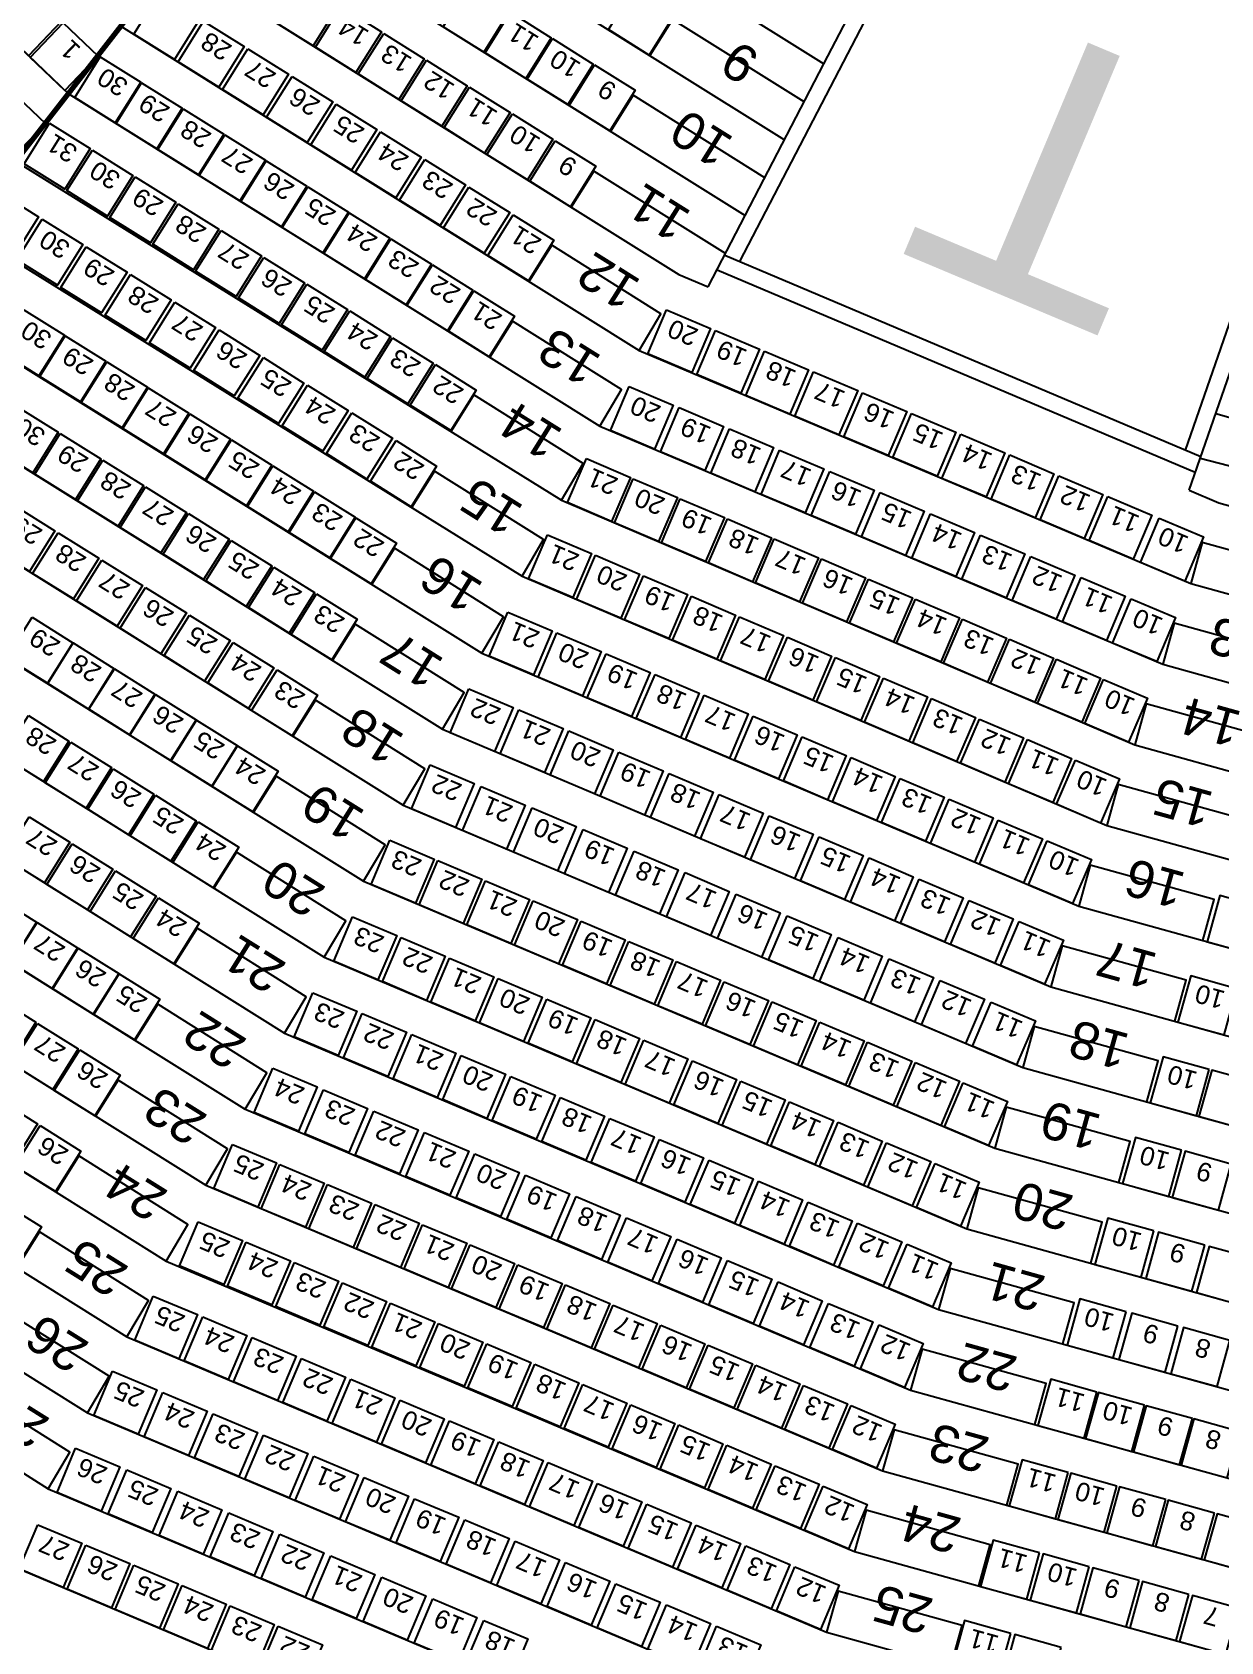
# Model space of a CAD drawing. Header units: millimetres. Extents: x 42980 to 202332, y 27411 to 140378.
# Drawn here: x 81078 to 92238, y 45975 to 61088 of the extents above; entities that cross this region are included whole.
import ezdxf
from ezdxf.enums import TextEntityAlignment as Align

# ---------------------------------------------------------------- set-up
doc = ezdxf.new("R2010")
doc.units = ezdxf.units.MM
doc.header["$LTSCALE"] = 100
doc.layers.add('SEKTIONER', color=4, linetype='CONTINUOUS', lineweight=70)
for name, color, linetype in [('SEKTIONS_NR', 4, 'CONTINUOUS'), ('T-RADER', 252, 'CONTINUOUS'), ('T-RADNUMMER', 4, 'CONTINUOUS'), ('T-STOLAR', 1, 'CONTINUOUS'), ('T-STOLNUMMER', 7, 'CONTINUOUS'), ('T-TRAPPA', 254, 'CONTINUOUS'), ('U-RADER', 252, 'CONTINUOUS'), ('U-STOLAR', 1, 'CONTINUOUS'), ('U-STOLNUMMER', 7, 'CONTINUOUS')]:
    doc.layers.add(name, color=color, linetype=linetype)
doc.styles.add('ARIAL', font='arial.ttf')

msp = doc.modelspace()

# ---------------------------------------------------------------- linework, layer by layer
at = {"layer": 'SEKTIONER'}
msp.add_line((88898, 70128), (78453, 56703), dxfattribs=at)
at = {"layer": 'T-RADER'}
for p, q in [((83885, 63684), (88512, 60790)), ((83391, 63049), (88142, 60078)), ((82897, 62415), (87773, 59366)), ((82404, 61780), (87148, 58813)), ((81910, 61145), (86778, 58101)), ((81416, 60511), (86408, 57389)), ((80922, 59876), (86048, 56695)), ((80428, 59241), (85677, 55982)), ((87148, 58813), (87425, 58696)), ((79935, 58607), (85301, 55257)), ((86778, 58101), (91956, 55911)), ((79441, 57972), (84931, 54544)), ((92190, 57507), (97540, 56022)), ((78947, 57337), (84560, 53830)), ((86408, 57389), (91693, 55154)), ((78453, 56703), (84189, 53116)), ((86048, 56695), (91430, 54397)), ((91940, 56787), (92219, 56668)), ((92219, 56668), (97367, 55240)), ((77959, 56068), (83819, 52403)), ((85677, 55982), (91167, 53639)), ((91956, 55911), (97193, 54458)), ((77466, 55433), (83448, 51689)), ((85301, 55257), (90904, 52882)), ((91693, 55154), (97020, 53676)), ((76972, 54798), (83071, 50978)), ((84931, 54544), (90641, 52125)), ((91430, 54397), (96847, 52894)), ((76478, 54164), (82707, 50262)), ((84560, 53830), (90378, 51368)), ((91167, 53639), (96674, 52112)), ((84189, 53116), (90115, 50610)), ((77034, 52872), (82337, 49550)), ((90904, 52882), (96500, 51330)), ((83819, 52403), (89852, 49853)), ((90641, 52125), (96327, 50547)), ((83448, 51689), (89589, 49096)), ((77510, 51630), (81967, 48838)), ((90378, 51368), (96154, 49765)), ((83071, 50978), (89326, 48339)), ((77434, 50733), (81597, 48126)), ((90115, 50610), (95981, 48983)), ((76779, 50199), (81228, 47413)), ((82707, 50262), (89063, 47582)), ((89852, 49853), (95807, 48201)), ((82337, 49550), (88800, 46824)), ((89589, 49096), (95634, 47419)), ((81967, 48838), (88537, 46067)), ((89326, 48339), (95461, 46637)), ((81597, 48126), (88274, 45310)), ((89063, 47582), (95288, 45854)), ((81228, 47413), (88011, 44553)), ((80858, 46701), (87747, 43795)), ((88800, 46824), (95115, 45072)), ((88537, 46067), (94941, 44290))]:
    msp.add_line(p, q, dxfattribs=at)
at = {"layer": 'T-STOLAR'}
for points in [[(83573, 61581), (83954, 61342), (83715, 60961), (83334, 61199)], [(85176, 61521), (85557, 61283), (85319, 60901), (84937, 61140)], [(82271, 61452), (82653, 61213), (82414, 60832), (82033, 61071)], [(86728, 61493), (87110, 61255), (86871, 60873), (86490, 61112)], [(83975, 61329), (84357, 61090), (84118, 60709), (83737, 60947)], [(85570, 61275), (85952, 61036), (85713, 60654), (85331, 60893)], [(82687, 61192), (83068, 60954), (82830, 60572), (82448, 60811)], [(84378, 61077), (84759, 60838), (84521, 60457), (84139, 60696)], [(83102, 60932), (83484, 60694), (83245, 60312), (82864, 60551)], [(85964, 61028), (86346, 60789), (86107, 60408), (85726, 60647)], [(81715, 60857), (82097, 60618), (81858, 60237), (81477, 60475)], [(84781, 60825), (85162, 60586), (84923, 60205), (84542, 60444)], [(86358, 60781), (86740, 60543), (86501, 60161), (86120, 60400)], [(82105, 60613), (82487, 60374), (82248, 59993), (81867, 60231)], [(83518, 60672), (83899, 60434), (83661, 60052), (83279, 60291)], [(85183, 60573), (85565, 60334), (85326, 59953), (84945, 60192)], [(82495, 60369), (82877, 60130), (82638, 59749), (82256, 59987)], [(83933, 60413), (84315, 60174), (84076, 59792), (83694, 60031)], [(85586, 60321), (85967, 60083), (85729, 59701), (85347, 59940)], [(81240, 60234), (81622, 59995), (81383, 59614), (81002, 59853)], [(84349, 60153), (84730, 59914), (84491, 59533), (84110, 59771)], [(82885, 60125), (83267, 59886), (83028, 59505), (82646, 59743)], [(85989, 60069), (86370, 59831), (86131, 59449), (85750, 59688)], [(81643, 59982), (82024, 59744), (81786, 59362), (81404, 59601)], [(83275, 59881), (83657, 59642), (83418, 59261), (83036, 59499)], [(84764, 59893), (85145, 59654), (84907, 59273), (84525, 59511)], [(82046, 59730), (82427, 59492), (82188, 59110), (81807, 59349)], [(80755, 59592), (81137, 59354), (80898, 58972), (80517, 59211)], [(83665, 59637), (84047, 59398), (83808, 59017), (83426, 59255)], [(85179, 59633), (85561, 59394), (85322, 59013), (84941, 59251)], [(82448, 59478), (82830, 59240), (82591, 58858), (82210, 59097)], [(81171, 59333), (81552, 59094), (81314, 58712), (80932, 58951)], [(84055, 59393), (84437, 59154), (84198, 58773), (83816, 59011)], [(85595, 59373), (85976, 59134), (85738, 58753), (85356, 58992)], [(82851, 59226), (83232, 58988), (82994, 58606), (82612, 58845)], [(84445, 59149), (84826, 58910), (84588, 58529), (84206, 58767)], [(81586, 59073), (81968, 58834), (81729, 58453), (81348, 58691)], [(83254, 58974), (83635, 58736), (83396, 58354), (83015, 58593)], [(82002, 58813), (82383, 58574), (82144, 58193), (81763, 58431)], [(84835, 58905), (85216, 58666), (84978, 58285), (84596, 58523)], [(83656, 58723), (84038, 58484), (83799, 58102), (83418, 58341)], [(85225, 58661), (85606, 58422), (85368, 58041), (84986, 58280)], [(82417, 58553), (82798, 58314), (82560, 57933), (82178, 58171)], [(80998, 58481), (81380, 58242), (81141, 57861), (80759, 58099)], [(84059, 58471), (84441, 58232), (84202, 57850), (83820, 58089)], [(87033, 58482), (87447, 58307), (87272, 57892), (86857, 58068)], [(81388, 58237), (81769, 57998), (81531, 57617), (81149, 57855)], [(82832, 58293), (83214, 58054), (82975, 57673), (82594, 57912)], [(84462, 58219), (84843, 57980), (84605, 57599), (84223, 57837)], [(87493, 58287), (87908, 58112), (87732, 57698), (87318, 57873)], [(87954, 58093), (88368, 57917), (88193, 57503), (87778, 57678)], [(81778, 57993), (82159, 57754), (81921, 57373), (81539, 57611)], [(83248, 58033), (83629, 57794), (83391, 57413), (83009, 57652)], [(84864, 57967), (85246, 57728), (85007, 57347), (84626, 57585)], [(88414, 57898), (88829, 57723), (88653, 57308), (88239, 57483)], [(82168, 57749), (82549, 57510), (82311, 57129), (81929, 57367)], [(83663, 57773), (84045, 57535), (83806, 57153), (83425, 57392)], [(86682, 57762), (87096, 57587), (86921, 57172), (86507, 57348)], [(88875, 57703), (89289, 57528), (89114, 57113), (88699, 57289)], [(80940, 57572), (81322, 57333), (81083, 56951), (80702, 57190)], [(82558, 57505), (82939, 57266), (82701, 56885), (82319, 57123)], [(84079, 57513), (84460, 57275), (84221, 56893), (83840, 57132)], [(87153, 57563), (87568, 57387), (87393, 56973), (86978, 57148)], [(89335, 57508), (89750, 57333), (89574, 56919), (89160, 57094)], [(81341, 57321), (81723, 57082), (81484, 56701), (81103, 56939)], [(87625, 57363), (88039, 57188), (87864, 56773), (87450, 56949)], [(89796, 57314), (90210, 57138), (90035, 56724), (89620, 56899)], [(82948, 57261), (83329, 57022), (83091, 56641), (82709, 56880)], [(84494, 57254), (84875, 57015), (84637, 56633), (84255, 56872)], [(88096, 57164), (88511, 56988), (88336, 56574), (87921, 56749)], [(81742, 57070), (82124, 56831), (81885, 56450), (81504, 56688)], [(83338, 57017), (83719, 56778), (83481, 56397), (83099, 56636)], [(86281, 57085), (86694, 56908), (86518, 56494), (86104, 56671)], [(90256, 57119), (90671, 56943), (90495, 56529), (90081, 56704)], [(86722, 56896), (87136, 56719), (86959, 56306), (86545, 56482)], [(88568, 56964), (88982, 56789), (88807, 56375), (88393, 56550)], [(90717, 56924), (91131, 56749), (90956, 56334), (90541, 56510)], [(82143, 56819), (82525, 56580), (82286, 56199), (81905, 56437)], [(83728, 56773), (84109, 56534), (83871, 56153), (83489, 56392)], [(87163, 56708), (87577, 56531), (87401, 56117), (86987, 56294)], [(89040, 56765), (89454, 56590), (89279, 56175), (88864, 56350)], [(91177, 56729), (91592, 56554), (91416, 56139), (91002, 56315)], [(80910, 56645), (81291, 56407), (81052, 56025), (80671, 56264)], [(82544, 56568), (82926, 56329), (82687, 55948), (82306, 56187)], [(84118, 56529), (84499, 56290), (84261, 55909), (83879, 56148)], [(89511, 56565), (89926, 56390), (89750, 55976), (89336, 56151)], [(91660, 56525), (92075, 56350), (91900, 55935), (91485, 56110)], [(81321, 56388), (81702, 56149), (81464, 55768), (81082, 56007)], [(87605, 56519), (88019, 56342), (87842, 55929), (87428, 56105)], [(82945, 56317), (83327, 56079), (83088, 55697), (82707, 55936)], [(85916, 56369), (86330, 56193), (86153, 55779), (85739, 55956)], [(88046, 56331), (88460, 56154), (88283, 55740), (87870, 55917)], [(89983, 56366), (90397, 56191), (90222, 55776), (89807, 55951)], [(81732, 56131), (82113, 55892), (81875, 55511), (81493, 55749)], [(86366, 56177), (86780, 56001), (86604, 55587), (86190, 55763)], [(88488, 56142), (88902, 55965), (88725, 55552), (88311, 55728)], [(90454, 56166), (90869, 55991), (90693, 55577), (90279, 55752)], [(83346, 56066), (83728, 55828), (83489, 55446), (83108, 55685)], [(86817, 55985), (87231, 55808), (87054, 55394), (86640, 55571)], [(88929, 55954), (89343, 55777), (89166, 55363), (88752, 55540)], [(90926, 55967), (91340, 55792), (91165, 55377), (90751, 55553)], [(82143, 55874), (82525, 55635), (82286, 55253), (81904, 55492)], [(83747, 55815), (84129, 55577), (83890, 55195), (83509, 55434)], [(87268, 55792), (87682, 55616), (87505, 55202), (87091, 55379)], [(91397, 55768), (91812, 55592), (91637, 55178), (91222, 55353)], [(82554, 55616), (82936, 55378), (82697, 54996), (82316, 55235)], [(85545, 55643), (85959, 55467), (85784, 55053), (85369, 55228)], [(89371, 55765), (89784, 55588), (89608, 55175), (89194, 55351)], [(81077, 55595), (81459, 55356), (81220, 54975), (80839, 55213)], [(87718, 55600), (88132, 55424), (87956, 55010), (87542, 55186)], [(89812, 55577), (90226, 55400), (90049, 54986), (89635, 55163)], [(81463, 55354), (81845, 55115), (81606, 54733), (81224, 54972)], [(82965, 55359), (83347, 55120), (83108, 54739), (82727, 54978)], [(86005, 55448), (86420, 55272), (86244, 54858), (85830, 55033)], [(88169, 55408), (88583, 55231), (88406, 54817), (87992, 54994)], [(90253, 55388), (90667, 55211), (90491, 54798), (90077, 54974)], [(86466, 55252), (86880, 55077), (86704, 54663), (86290, 54838)], [(88620, 55216), (89034, 55039), (88857, 54625), (88443, 54802)], [(90695, 55200), (91109, 55023), (90932, 54609), (90518, 54786)], [(81849, 55112), (82230, 54874), (81992, 54492), (81610, 54731)], [(83377, 55102), (83758, 54863), (83519, 54482), (83138, 54720)], [(86926, 55057), (87340, 54882), (87165, 54467), (86750, 54643)], [(89070, 55023), (89484, 54847), (89308, 54433), (88894, 54609)], [(91136, 55011), (91550, 54834), (91373, 54421), (90960, 54597)], [(82235, 54871), (82616, 54632), (82377, 54251), (81996, 54489)], [(85178, 54924), (85593, 54749), (85417, 54334), (85003, 54510)], [(87386, 54862), (87801, 54687), (87625, 54272), (87211, 54448)], [(85648, 54725), (86062, 54550), (85887, 54136), (85473, 54311)], [(89521, 54831), (89935, 54654), (89758, 54240), (89345, 54417)], [(81042, 54672), (81423, 54433), (81184, 54052), (80803, 54290)], [(82620, 54630), (83002, 54391), (82763, 54009), (82382, 54248)], [(87847, 54667), (88261, 54491), (88085, 54077), (87671, 54253)], [(89972, 54639), (90386, 54462), (90209, 54048), (89795, 54225)], [(81440, 54423), (81822, 54184), (81583, 53802), (81201, 54041)], [(86118, 54527), (86532, 54351), (86357, 53937), (85942, 54112)], [(88307, 54472), (88721, 54296), (88546, 53882), (88131, 54058)], [(90422, 54446), (90836, 54270), (90660, 53856), (90246, 54032)], [(83006, 54388), (83388, 54150), (83149, 53768), (82767, 54007)], [(86587, 54328), (87002, 54153), (86827, 53738), (86412, 53914)], [(88767, 54277), (89182, 54101), (89006, 53687), (88592, 53862)], [(81839, 54173), (82220, 53935), (81981, 53553), (81600, 53792)], [(84814, 54210), (85228, 54034), (85053, 53620), (84639, 53795)], [(87057, 54129), (87472, 53954), (87296, 53540), (86882, 53715)], [(90873, 54254), (91287, 54077), (91110, 53663), (90697, 53840)], [(85293, 54007), (85707, 53832), (85532, 53417), (85118, 53593)], [(89228, 54082), (89642, 53906), (89466, 53492), (89052, 53667)], [(82237, 53924), (82618, 53685), (82380, 53304), (81998, 53542)], [(85772, 53804), (86186, 53629), (86011, 53215), (85597, 53390)], [(87527, 53931), (87941, 53755), (87766, 53341), (87352, 53516)], [(89688, 53886), (90102, 53711), (89927, 53296), (89512, 53472)], [(81049, 53722), (81431, 53483), (81192, 53102), (80810, 53340)], [(82635, 53675), (83017, 53436), (82778, 53055), (82397, 53293)], [(87997, 53732), (88411, 53557), (88236, 53142), (87821, 53318)], [(90148, 53691), (90563, 53516), (90387, 53101), (89973, 53277)], [(84437, 53501), (84851, 53325), (84676, 52911), (84261, 53086)], [(86251, 53602), (86665, 53427), (86490, 53012), (86075, 53187)], [(88466, 53533), (88881, 53358), (88705, 52944), (88291, 53119)], [(81454, 53468), (81836, 53229), (81597, 52848), (81216, 53087)], [(86730, 53399), (87144, 53224), (86969, 52810), (86554, 52985)], [(90609, 53496), (91023, 53320), (90847, 52906), (90433, 53082)], [(81860, 53215), (82241, 52976), (82002, 52594), (81621, 52833)], [(84885, 53311), (85300, 53136), (85124, 52721), (84710, 52896)], [(88936, 53335), (89350, 53159), (89175, 52745), (88761, 52920)], [(85334, 53121), (85748, 52946), (85573, 52531), (85158, 52707)], [(87209, 53197), (87623, 53021), (87448, 52607), (87033, 52782)], [(89406, 53136), (89820, 52961), (89645, 52546), (89230, 52722)], [(80737, 52971), (81119, 52733), (80880, 52351), (80498, 52590)], [(82265, 52961), (82646, 52722), (82408, 52341), (82026, 52580)], [(85782, 52932), (86197, 52756), (86021, 52342), (85607, 52517)], [(87687, 52994), (88102, 52819), (87927, 52404), (87512, 52580)], [(89875, 52937), (90290, 52762), (90115, 52348), (89700, 52523)], [(92664, 52861), (92230, 52981), (92110, 52548), (92544, 52427)], [(84085, 52781), (84500, 52606), (84324, 52191), (83910, 52366)], [(88166, 52792), (88581, 52616), (88406, 52202), (87991, 52377)], [(81123, 52730), (81504, 52491), (81266, 52110), (80884, 52349)], [(86231, 52742), (86645, 52567), (86470, 52152), (86056, 52327)], [(90345, 52739), (90760, 52563), (90584, 52149), (90170, 52324)], [(81509, 52489), (81890, 52250), (81651, 51869), (81270, 52107)], [(84541, 52588), (84956, 52413), (84780, 51998), (84366, 52174)], [(86679, 52552), (87094, 52377), (86919, 51962), (86504, 52138)], [(88645, 52589), (89060, 52414), (88885, 51999), (88470, 52175)], [(84997, 52395), (85411, 52220), (85236, 51805), (84822, 51981)], [(87128, 52362), (87542, 52187), (87367, 51773), (86953, 51948)], [(89124, 52387), (89539, 52211), (89363, 51797), (88949, 51972)], [(81894, 52247), (82276, 52009), (82037, 51627), (81656, 51866)], [(85453, 52202), (85867, 52027), (85692, 51613), (85278, 51788)], [(87576, 52173), (87991, 51997), (87816, 51583), (87401, 51758)], [(89603, 52184), (90018, 52009), (89842, 51594), (89428, 51769)], [(92389, 52107), (91956, 52227), (91836, 51794), (92269, 51673)], [(80730, 52031), (81112, 51792), (80873, 51411), (80492, 51649)], [(83712, 52070), (84126, 51895), (83951, 51481), (83536, 51656)], [(85909, 52010), (86323, 51834), (86148, 51420), (85734, 51595)], [(84177, 51874), (84591, 51698), (84416, 51284), (84001, 51459)], [(88025, 51983), (88439, 51808), (88264, 51393), (87850, 51569)], [(90082, 51981), (90497, 51806), (90321, 51392), (89907, 51567)], [(81127, 51782), (81509, 51544), (81270, 51162), (80888, 51401)], [(86365, 51817), (86779, 51641), (86604, 51227), (86189, 51402)], [(88473, 51793), (88888, 51618), (88713, 51204), (88298, 51379)], [(84642, 51677), (85056, 51502), (84881, 51087), (84467, 51262)], [(86821, 51624), (87235, 51449), (87060, 51034), (86645, 51209)], [(88922, 51604), (89336, 51428), (89161, 51014), (88747, 51189)], [(81524, 51534), (81905, 51296), (81667, 50914), (81285, 51153)], [(85107, 51480), (85521, 51305), (85346, 50890), (84932, 51066)], [(87277, 51431), (87691, 51256), (87516, 50841), (87101, 51017)], [(89371, 51414), (89785, 51239), (89610, 50824), (89195, 50999)], [(92130, 51349), (91696, 51469), (91576, 51035), (92009, 50915)], [(83338, 51360), (83753, 51185), (83577, 50770), (83163, 50945)], [(85572, 51283), (85987, 51108), (85811, 50694), (85397, 50869)], [(87732, 51238), (88147, 51063), (87972, 50648), (87557, 50824)], [(92587, 51222), (92154, 51342), (92033, 50908), (92467, 50788)], [(83812, 51159), (84227, 50984), (84052, 50569), (83637, 50745)], [(86037, 51087), (86452, 50911), (86276, 50497), (85862, 50672)], [(89819, 51224), (90234, 51049), (90058, 50634), (89644, 50810)], [(80747, 51077), (81129, 50838), (80890, 50456), (80508, 50695)], [(84287, 50959), (84701, 50783), (84526, 50369), (84111, 50544)], [(88188, 51045), (88603, 50870), (88427, 50456), (88013, 50631)], [(81154, 50822), (81535, 50583), (81297, 50202), (80915, 50440)], [(86502, 50890), (86917, 50715), (86741, 50300), (86327, 50476)], [(88644, 50853), (89059, 50677), (88883, 50263), (88469, 50438)], [(82957, 50645), (83372, 50471), (83197, 50056), (82782, 50231)], [(84761, 50758), (85176, 50583), (85000, 50168), (84586, 50344)], [(86967, 50693), (87382, 50518), (87207, 50104), (86792, 50279)], [(89100, 50660), (89515, 50484), (89339, 50070), (88925, 50245)], [(91870, 50591), (91436, 50711), (91316, 50277), (91749, 50157)], [(85235, 50557), (85650, 50382), (85475, 49968), (85060, 50143)], [(87433, 50497), (87847, 50321), (87672, 49907), (87257, 50082)], [(92337, 50461), (91903, 50581), (91783, 50148), (92217, 50027)], [(83404, 50457), (83818, 50282), (83644, 49867), (83229, 50042)], [(85710, 50357), (86124, 50181), (85949, 49767), (85534, 49942)], [(89556, 50467), (89970, 50292), (89795, 49877), (89381, 50052)], [(83851, 50268), (84265, 50094), (84090, 49679), (83676, 49854)], [(87898, 50300), (88312, 50125), (88137, 49710), (87722, 49885)], [(80784, 50110), (81166, 49871), (80927, 49490), (80545, 49728)], [(84298, 50080), (84712, 49905), (84537, 49490), (84123, 49665)], [(86184, 50156), (86598, 49981), (86423, 49566), (86009, 49742)], [(88363, 50103), (88777, 49928), (88602, 49513), (88187, 49689)], [(82637, 49919), (83051, 49744), (82876, 49330), (82462, 49505)], [(84744, 49891), (85159, 49717), (84984, 49302), (84570, 49477)], [(86658, 49956), (87073, 49780), (86897, 49366), (86483, 49541)], [(88828, 49906), (89242, 49731), (89067, 49317), (88653, 49492)], [(91610, 49833), (91176, 49953), (91056, 49519), (91489, 49399)], [(83088, 49728), (83503, 49553), (83327, 49139), (82913, 49314)], [(87133, 49755), (87547, 49580), (87372, 49165), (86957, 49340)], [(92087, 49700), (91653, 49821), (91533, 49387), (91966, 49267)], [(85191, 49703), (85606, 49528), (85431, 49113), (85016, 49288)], [(89293, 49710), (89707, 49534), (89532, 49120), (89118, 49295)], [(92564, 49568), (92130, 49688), (92010, 49255), (92443, 49134)], [(83540, 49538), (83954, 49362), (83779, 48948), (83364, 49123)], [(85638, 49514), (86053, 49340), (85878, 48925), (85463, 49100)], [(87607, 49554), (88021, 49379), (87846, 48965), (87432, 49140)], [(83991, 49347), (84405, 49171), (84230, 48757), (83816, 48932)], [(86085, 49326), (86500, 49151), (86325, 48736), (85910, 48911)], [(88081, 49354), (88496, 49178), (88320, 48764), (87906, 48939)], [(82215, 49222), (82630, 49047), (82455, 48632), (82040, 48807)], [(84442, 49156), (84857, 48981), (84681, 48566), (84267, 48741)], [(86532, 49137), (86947, 48963), (86772, 48548), (86357, 48723)], [(88556, 49153), (88970, 48978), (88795, 48563), (88380, 48739)], [(91350, 49074), (90916, 49195), (90796, 48761), (91229, 48641)], [(82679, 49026), (83093, 48851), (82918, 48437), (82504, 48612)], [(91836, 48939), (91403, 49060), (91282, 48626), (91716, 48506)], [(83142, 48831), (83557, 48656), (83382, 48241), (82967, 48416)], [(84893, 48965), (85308, 48790), (85133, 48375), (84718, 48551)], [(86979, 48949), (87393, 48774), (87219, 48359), (86804, 48534)], [(89030, 48952), (89444, 48777), (89269, 48363), (88855, 48538)], [(92323, 48804), (91889, 48925), (91769, 48491), (92203, 48371)], [(85345, 48774), (85759, 48599), (85584, 48184), (85169, 48360)], [(87426, 48760), (87840, 48586), (87665, 48171), (87251, 48346)], [(81832, 48515), (82247, 48340), (82072, 47925), (81657, 48100)], [(83606, 48635), (84020, 48460), (83845, 48046), (83431, 48221)], [(85796, 48583), (86211, 48408), (86035, 47993), (85621, 48169)], [(87873, 48572), (88287, 48397), (88112, 47982), (87698, 48157)], [(84069, 48440), (84484, 48265), (84309, 47850), (83894, 48025)], [(86247, 48392), (86662, 48217), (86487, 47803), (86072, 47978)], [(88319, 48383), (88734, 48209), (88559, 47794), (88145, 47969)], [(91075, 48320), (90642, 48441), (90521, 48007), (90955, 47887)], [(82305, 48316), (82720, 48141), (82545, 47726), (82130, 47901)], [(84533, 48244), (84947, 48069), (84772, 47655), (84358, 47830)], [(91523, 48196), (91090, 48316), (90969, 47883), (91403, 47762)], [(82778, 48116), (83192, 47941), (83017, 47527), (82603, 47702)], [(86699, 48201), (87113, 48026), (86938, 47612), (86523, 47787)], [(88766, 48195), (89181, 48020), (89006, 47605), (88591, 47780)], [(91971, 48072), (91538, 48192), (91417, 47758), (91851, 47638)], [(92419, 47947), (91986, 48068), (91865, 47634), (92299, 47514)], [(83250, 47917), (83665, 47742), (83490, 47327), (83075, 47502)], [(84996, 48049), (85411, 47874), (85236, 47459), (84821, 47634)], [(87150, 48011), (87564, 47835), (87389, 47421), (86975, 47596)], [(81485, 47793), (81900, 47618), (81725, 47203), (81311, 47378)], [(85459, 47853), (85874, 47678), (85699, 47264), (85285, 47439)], [(87601, 47820), (88016, 47644), (87840, 47230), (87426, 47405)], [(83723, 47717), (84138, 47543), (83963, 47128), (83548, 47303)], [(85923, 47658), (86338, 47483), (86163, 47068), (85748, 47243)], [(88053, 47629), (88467, 47454), (88292, 47039), (87877, 47214)], [(90806, 47565), (90372, 47685), (90252, 47252), (90685, 47131)], [(81965, 47591), (82379, 47416), (82204, 47001), (81790, 47176)], [(84196, 47518), (84610, 47343), (84435, 46929), (84021, 47103)], [(86386, 47462), (86801, 47288), (86626, 46873), (86211, 47048)], [(91263, 47438), (90830, 47558), (90709, 47125), (91143, 47004)], [(82444, 47389), (82858, 47214), (82683, 46799), (82269, 46974)], [(84668, 47319), (85083, 47144), (84908, 46729), (84494, 46904)], [(88504, 47438), (88918, 47263), (88743, 46848), (88329, 47024)], [(91721, 47311), (91287, 47431), (91167, 46998), (91601, 46877)], [(92179, 47184), (91745, 47304), (91625, 46871), (92058, 46750)], [(82923, 47187), (83337, 47012), (83163, 46597), (82748, 46772)], [(86850, 47267), (87264, 47092), (87090, 46677), (86675, 46852)], [(92636, 47057), (92203, 47177), (92082, 46744), (92516, 46623)], [(81130, 47074), (81545, 46900), (81370, 46485), (80955, 46660)], [(85141, 47119), (85556, 46945), (85381, 46530), (84966, 46705)], [(87313, 47071), (87728, 46897), (87553, 46482), (87138, 46657)], [(81582, 46884), (81996, 46709), (81821, 46295), (81407, 46469)], [(83402, 46985), (83817, 46810), (83642, 46395), (83227, 46570)], [(85614, 46920), (86028, 46745), (85854, 46331), (85439, 46505)], [(87777, 46876), (88191, 46701), (88016, 46286), (87602, 46461)], [(90536, 46810), (90102, 46930), (89982, 46496), (90416, 46376)], [(83881, 46783), (84296, 46608), (84121, 46193), (83706, 46368)], [(86086, 46721), (86501, 46546), (86326, 46131), (85912, 46306)], [(91003, 46680), (90570, 46800), (90449, 46367), (90883, 46246)], [(82033, 46694), (82448, 46519), (82273, 46104), (81858, 46279)], [(84360, 46581), (84775, 46406), (84600, 45991), (84185, 46166)], [(88240, 46680), (88655, 46506), (88480, 46091), (88065, 46266)], [(91471, 46550), (91037, 46671), (90917, 46237), (91350, 46117)], [(82485, 46503), (82899, 46328), (82724, 45914), (82310, 46089)], [(86559, 46521), (86974, 46346), (86799, 45932), (86384, 46107)], [(91938, 46421), (91504, 46541), (91384, 46107), (91818, 45987)], [(92405, 46291), (91972, 46411), (91851, 45978), (92285, 45857)], [(82936, 46313), (83351, 46138), (83176, 45723), (82761, 45898)], [(84839, 46378), (85254, 46204), (85079, 45789), (84664, 45964)], [(87032, 46322), (87446, 46147), (87272, 45732), (86857, 45907)], [(83388, 46122), (83802, 45948), (83627, 45533), (83213, 45708)], [(85318, 46176), (85733, 46002), (85558, 45587), (85144, 45762)], [(87504, 46123), (87919, 45948), (87744, 45533), (87330, 45708)], [(90266, 46054), (89833, 46174), (89712, 45741), (90146, 45621)], [(90739, 45923), (90305, 46043), (90185, 45610), (90618, 45490)]]:
    msp.add_lwpolyline(points, close=True, dxfattribs=at)
at = {"layer": 'T-TRAPPA'}
for p, q in [((88512, 60790), (89404, 62508)), ((87425, 58696), (88512, 60790)), ((87723, 58934), (88656, 60729)), ((91907, 57165), (92573, 59081)), ((91940, 56787), (92716, 59021))]:
    msp.add_line(p, q, dxfattribs=at)
for points in [[(88656, 60729), (89497, 62350), (89358, 62419)], [(88327, 60434), (87090, 61208), (86878, 60869)], [(87958, 59722), (86720, 60496), (86508, 60157)], [(87588, 59010), (86350, 59784), (86138, 59445)], [(86778, 58101), (86981, 58444), (85956, 59088), (85743, 58749)], [(87580, 58995), (92050, 57104)], [(87508, 58857), (91999, 56958)], [(86408, 57389), (86611, 57732), (85586, 58376), (85374, 58037)], [(86048, 56695), (86251, 57038), (85226, 57682), (85013, 57343)], [(92045, 57090), (93459, 56723), (93362, 56351)], [(85677, 55982), (85880, 56325), (84855, 56968), (84643, 56630)], [(85301, 55257), (85504, 55600), (84479, 56244), (84266, 55905)], [(93123, 55588), (93230, 55973), (92063, 56297), (91956, 55911)], [(84931, 54544), (85134, 54887), (84109, 55530), (83896, 55192)], [(92860, 54830), (92966, 55216), (91800, 55539), (91693, 55154)], [(84560, 53830), (84763, 54173), (83738, 54817), (83525, 54478)], [(92597, 54073), (92703, 54459), (91537, 54782), (91430, 54397)], [(84189, 53116), (84393, 53459), (83367, 54103), (83155, 53764)], [(92333, 53316), (92440, 53701), (91274, 54025), (91167, 53639)], [(83819, 52403), (84022, 52746), (82997, 53390), (82784, 53051)], [(92070, 52559), (92177, 52944), (91011, 53268), (90904, 52882)], [(83448, 51689), (83651, 52032), (82626, 52676), (82414, 52337)], [(91807, 51801), (91914, 52187), (90748, 52510), (90641, 52125)], [(83078, 50976), (83281, 51319), (82256, 51962), (82043, 51624)], [(91544, 51044), (91651, 51430), (90485, 51753), (90378, 51368)], [(82707, 50262), (82910, 50605), (81885, 51249), (81673, 50910)], [(91281, 50287), (91388, 50672), (90222, 50996), (90115, 50610)], [(82337, 49550), (82540, 49893), (81515, 50537), (81303, 50198)], [(91018, 49530), (91125, 49915), (89959, 50239), (89852, 49853)], [(81967, 48838), (82171, 49181), (81145, 49825), (80933, 49486)], [(90755, 48772), (90862, 49158), (89696, 49481), (89589, 49096)], [(81597, 48126), (81801, 48469), (80776, 49112), (80563, 48774)], [(90492, 48015), (90599, 48401), (89433, 48724), (89326, 48339)], [(81228, 47413), (81431, 47756), (80406, 48400), (80193, 48061)], [(90229, 47258), (90336, 47643), (89170, 47967), (89063, 47582)], [(89966, 46501), (90073, 46886), (88907, 47210), (88800, 46824)], [(89703, 45743), (89810, 46129), (88644, 46452), (88537, 46067)]]:
    msp.add_lwpolyline(points, dxfattribs=at)
at = {"layer": 'U-RADER'}
msp.add_line((77102, 64635), (81416, 60511), dxfattribs=at)
at = {"layer": 'U-STOLAR'}
for points in [[(81027, 61503), (81353, 61192), (81042, 60867), (80717, 61178)], [(81369, 61177), (81694, 60866), (81383, 60541), (81058, 60852)], [(80877, 60541), (81202, 60230), (80891, 59905), (80566, 60216)]]:
    msp.add_lwpolyline(points, close=True, dxfattribs=at)

# ---------------------------------------------------------------- texts
at = {"layer": 'SEKTIONS_NR', "style": 'ARIAL'}
msp.add_text('T', height=2500, rotation=157.1908, dxfattribs=at).set_placement((92122, 60515))
at = {"layer": 'T-RADNUMMER', "style": 'ARIAL'}
for s, rotation, p in [('9', 147.9594, (87929, 60878)), ('10', 147.9594, (87681, 60090)), ('11', 147.9594, (87283, 59395)), ('12', 147.9594, (86809, 58751)), ('13', 147.9594, (86440, 58039)), ('14', 147.9594, (86079, 57345)), ('15', 147.9594, (85709, 56632)), ('16', 147.9594, (85332, 55907)), ('13', 164.4842, (92714, 55461)), ('17', 147.9594, (84962, 55194)), ('18', 147.9594, (84591, 54480)), ('14', 164.4842, (92451, 54704)), ('19', 147.9594, (84221, 53766)), ('15', 164.4842, (92188, 53946)), ('20', 147.9594, (83850, 53053)), ('16', 164.4842, (91925, 53189)), ('21', 147.9594, (83480, 52339)), ('17', 164.4842, (91662, 52432)), ('22', 147.9594, (83109, 51626)), ('18', 164.4842, (91399, 51675)), ('23', 147.9594, (82739, 50912)), ('19', 164.4842, (91136, 50917)), ('24', 147.9594, (82369, 50200)), ('20', 164.4842, (90873, 50160)), ('25', 147.9594, (81999, 49488)), ('21', 164.4842, (90610, 49403)), ('26', 147.9594, (81629, 48776)), ('22', 164.4842, (90347, 48646)), ('27', 147.9594, (81259, 48063)), ('23', 164.4842, (90084, 47888)), ('24', 164.4842, (89821, 47131)), ('25', 164.4842, (89557, 46374))]:
    msp.add_text(s, height=350, rotation=rotation, dxfattribs=at).set_placement(p)
at = {"layer": 'T-STOLNUMMER', "style": 'ARIAL'}
for s, rotation, p in [('14', 147.969, (84166, 61210)), ('28', 147.969, (82878, 61073)), ('11', 147.969, (85761, 61155)), ('13', 147.969, (84569, 60958)), ('10', 147.969, (86155, 60909)), ('27', 147.969, (83293, 60813)), ('30', 147.969, (81906, 60737)), ('12', 147.969, (84971, 60706)), ('9', 147.969, (86549, 60662)), ('29', 147.969, (82296, 60493)), ('26', 147.969, (83708, 60553)), ('11', 147.969, (85374, 60454)), ('25', 147.969, (84124, 60293)), ('28', 147.969, (82686, 60249)), ('10', 147.969, (85777, 60202)), ('31', 147.969, (81431, 60115)), ('24', 147.969, (84539, 60033)), ('30', 147.969, (81834, 59863)), ('27', 147.969, (83076, 60006)), ('9', 147.969, (86179, 59950)), ('26', 147.969, (83466, 59762)), ('23', 147.969, (84955, 59773)), ('29', 147.969, (82236, 59611)), ('25', 147.969, (83856, 59518)), ('22', 147.969, (85370, 59514)), ('28', 147.969, (82639, 59359)), ('24', 147.969, (84246, 59274)), ('21', 147.969, (85785, 59254)), ('30', 147.969, (81362, 59213)), ('27', 147.969, (83042, 59107)), ('29', 147.969, (81777, 58953)), ('23', 147.969, (84636, 59030)), ('26', 147.969, (83444, 58855)), ('22', 147.969, (85026, 58786)), ('28', 147.969, (82192, 58693)), ('25', 147.969, (83847, 58603)), ('21', 147.969, (85416, 58542)), ('30', 147.969, (81189, 58362)), ('27', 147.969, (82608, 58434)), ('24', 147.969, (84250, 58351)), ('20', 157.0745, (87240, 58395)), ('19', 157.0745, (87700, 58200)), ('29', 147.969, (81579, 58118)), ('26', 147.969, (83023, 58174)), ('23', 147.969, (84652, 58099)), ('25', 147.969, (83439, 57914)), ('18', 157.0745, (88161, 58005)), ('28', 147.969, (81969, 57874)), ('22', 147.969, (85055, 57847)), ('17', 157.0745, (88621, 57810)), ('27', 147.969, (82359, 57630)), ('24', 147.969, (83854, 57654)), ('20', 157.0745, (86889, 57674)), ('16', 157.0745, (89082, 57615)), ('30', 147.969, (81131, 57452)), ('19', 157.0745, (87361, 57475)), ('26', 147.969, (82749, 57386)), ('23', 147.969, (84269, 57394)), ('15', 157.0745, (89542, 57421)), ('29', 147.969, (81532, 57201)), ('25', 147.969, (83139, 57142)), ('22', 147.969, (84685, 57134)), ('18', 157.0745, (87832, 57276)), ('14', 157.0745, (90003, 57226)), ('21', 157.0745, (86487, 56996)), ('17', 157.0745, (88304, 57076)), ('13', 157.0745, (90463, 57031)), ('28', 147.969, (81933, 56951)), ('24', 147.969, (83529, 56898)), ('16', 157.0745, (88775, 56877)), ('12', 157.0745, (90924, 56836)), ('27', 147.969, (82334, 56700)), ('20', 157.0745, (86929, 56808)), ('29', 147.969, (81100, 56526)), ('23', 147.969, (83919, 56654)), ('19', 157.0745, (87370, 56619)), ('15', 157.0745, (89247, 56677)), ('11', 157.0745, (91384, 56642)), ('26', 147.969, (82735, 56449)), ('22', 147.969, (84309, 56410)), ('18', 157.0745, (87812, 56431)), ('14', 157.0745, (89718, 56478)), ('10', 157.0745, (91845, 56447)), ('28', 147.969, (81512, 56269)), ('21', 157.0745, (86123, 56281)), ('13', 157.0745, (90190, 56278)), ('25', 147.969, (83136, 56198)), ('20', 157.0745, (86573, 56089)), ('17', 157.0745, (88253, 56242)), ('12', 157.0745, (90661, 56079)), ('27', 147.969, (81923, 56012)), ('24', 147.969, (83537, 55947)), ('16', 157.0745, (88695, 56054)), ('19', 157.0745, (87024, 55897)), ('15', 157.0745, (89136, 55865)), ('11', 157.0745, (91133, 55879)), ('26', 147.969, (82334, 55754)), ('23', 147.969, (83938, 55696)), ('18', 157.0745, (87475, 55704)), ('14', 157.0745, (89578, 55677)), ('10', 157.0745, (91605, 55680)), ('29', 147.969, (81268, 55476)), ('25', 147.969, (82745, 55497)), ('21', 157.0745, (85752, 55555)), ('17', 157.0745, (87925, 55512)), ('13', 157.0745, (90019, 55488)), ('20', 157.0745, (86213, 55360)), ('28', 147.969, (81654, 55234)), ('24', 147.969, (83156, 55240)), ('16', 157.0745, (88376, 55320)), ('12', 157.0745, (90460, 55300)), ('19', 157.0745, (86673, 55165)), ('15', 157.0745, (88827, 55127)), ('11', 157.0745, (90902, 55111)), ('27', 147.969, (82040, 54993)), ('23', 147.969, (83567, 54983)), ('18', 157.0745, (87134, 54971)), ('14', 157.0745, (89277, 54935)), ('10', 157.0745, (91343, 54923)), ('26', 147.969, (82425, 54752)), ('22', 157.0745, (85386, 54836)), ('17', 157.0745, (87594, 54776)), ('13', 157.0745, (89728, 54743)), ('28', 147.969, (81232, 54552)), ('21', 157.0745, (85855, 54638)), ('16', 157.0745, (88055, 54581)), ('25', 147.969, (82811, 54510)), ('20', 157.0745, (86325, 54439)), ('12', 157.0745, (90179, 54550)), ('27', 147.969, (81631, 54303)), ('24', 147.969, (83197, 54269)), ('15', 157.0745, (88515, 54386)), ('11', 157.0745, (90629, 54358)), ('22', 157.0745, (85021, 54122)), ('19', 157.0745, (86795, 54240)), ('14', 157.0745, (88976, 54192)), ('10', 157.0745, (91080, 54166)), ('26', 147.969, (82029, 54054)), ('18', 157.0745, (87264, 54042)), ('13', 157.0745, (89436, 53997)), ('25', 147.969, (82428, 53805)), ('21', 157.0745, (85500, 53919)), ('17', 157.0745, (87734, 53843)), ('12', 157.0745, (89897, 53802)), ('20', 157.0745, (85979, 53717)), ('27', 147.969, (81240, 53602)), ('24', 147.969, (82826, 53555)), ('19', 157.0745, (86458, 53514)), ('16', 157.0745, (88204, 53644)), ('11', 157.0745, (90357, 53607)), ('26', 147.969, (81645, 53349)), ('23', 157.0745, (84644, 53413)), ('15', 157.0745, (88674, 53446)), ('10', 157.0745, (90818, 53413)), ('22', 157.0745, (85092, 53223)), ('18', 157.0745, (86937, 53312)), ('14', 157.0745, (89143, 53247)), ('25', 147.969, (82050, 53095)), ('17', 157.0745, (87416, 53109)), ('21', 157.0745, (85541, 53034)), ('16', 157.0745, (87895, 52907)), ('13', 157.0745, (89613, 53048)), ('24', 147.969, (82456, 52842)), ('20', 157.0745, (85990, 52844)), ('12', 157.0745, (90083, 52850)), ('27', 147.969, (81314, 52611)), ('23', 157.0745, (84292, 52693)), ('19', 157.0745, (86438, 52654)), ('15', 157.0745, (88374, 52704)), ('11', 157.0745, (90552, 52651)), ('22', 157.0745, (84748, 52500)), ('18', 157.0745, (86887, 52464)), ('14', 157.0745, (88853, 52501)), ('26', 147.969, (81699, 52369)), ('21', 157.0745, (85204, 52308)), ('17', 157.0745, (87335, 52275)), ('13', 157.0745, (89332, 52299)), ('10', 164.4938, (92173, 52167)), ('25', 147.969, (82085, 52128)), ('20', 157.0745, (85660, 52115)), ('16', 157.0745, (87784, 52085)), ('12', 157.0745, (89810, 52096)), ('23', 157.0745, (83919, 51983)), ('19', 157.0745, (86116, 51922)), ('15', 157.0745, (88232, 51895)), ('11', 157.0745, (90289, 51894)), ('22', 157.0745, (84384, 51786)), ('18', 157.0745, (86572, 51729)), ('14', 157.0745, (88681, 51706)), ('27', 147.969, (81318, 51663)), ('21', 157.0745, (84849, 51589)), ('26', 147.969, (81715, 51415)), ('20', 157.0745, (85314, 51393)), ('17', 157.0745, (87028, 51536)), ('13', 157.0745, (89129, 51516)), ('10', 164.4938, (91913, 51409)), ('24', 157.0745, (83545, 51272)), ('16', 157.0745, (87484, 51343)), ('12', 157.0745, (89578, 51326)), ('19', 157.0745, (85779, 51196)), ('15', 157.0745, (87940, 51151)), ('11', 157.0745, (90026, 51137)), ('23', 157.0745, (84020, 51072)), ('18', 157.0745, (86244, 50999)), ('14', 157.0745, (88396, 50958)), ('22', 157.0745, (84494, 50871)), ('17', 157.0745, (86710, 50802)), ('26', 147.969, (81345, 50703)), ('21', 157.0745, (84968, 50670)), ('13', 157.0745, (88851, 50765)), ('10', 164.4938, (91653, 50651)), ('25', 157.0745, (83164, 50558)), ('16', 157.0745, (87175, 50606)), ('12', 157.0745, (89307, 50572)), ('9', 164.4938, (92120, 50521)), ('24', 157.0745, (83611, 50369)), ('20', 157.0745, (85443, 50470)), ('15', 157.0745, (87640, 50409)), ('11', 157.0745, (89763, 50379)), ('19', 157.0745, (85917, 50269)), ('14', 157.0745, (88105, 50212)), ('23', 157.0745, (84058, 50180)), ('18', 157.0745, (86391, 50069)), ('22', 157.0745, (84504, 49991)), ('13', 157.0745, (88570, 50016)), ('25', 157.0745, (82844, 49832)), ('21', 157.0745, (84951, 49802)), ('17', 157.0745, (86866, 49868)), ('12', 157.0745, (89035, 49819)), ('10', 164.4938, (91393, 49893)), ('24', 157.0745, (83296, 49641)), ('20', 157.0745, (85398, 49613)), ('16', 157.0745, (87340, 49667)), ('11', 157.0745, (89500, 49622)), ('9', 164.4938, (91870, 49760)), ('23', 157.0745, (83747, 49450)), ('15', 157.0745, (87814, 49467)), ('19', 157.0745, (85844, 49424)), ('25', 157.0745, (82423, 49134)), ('22', 157.0745, (84198, 49259)), ('18', 157.0745, (86291, 49236)), ('14', 157.0745, (88289, 49266)), ('21', 157.0745, (84649, 49068)), ('17', 157.0745, (86738, 49047)), ('13', 157.0745, (88763, 49065)), ('10', 164.4938, (91133, 49135)), ('24', 157.0745, (82886, 48938)), ('20', 157.0745, (85101, 48877)), ('16', 157.0745, (87185, 48858)), ('12', 157.0745, (89237, 48865)), ('9', 164.4938, (91619, 49000)), ('8', 164.4938, (92106, 48865)), ('23', 157.0745, (83349, 48742)), ('19', 157.0745, (85552, 48686)), ('22', 157.0745, (83812, 48546)), ('15', 157.0745, (87631, 48669)), ('25', 157.0745, (82040, 48427)), ('18', 157.0745, (86003, 48496)), ('14', 157.0745, (88078, 48480)), ('11', 164.4938, (90858, 48381)), ('24', 157.0745, (82512, 48228)), ('21', 157.0745, (84276, 48351)), ('17', 157.0745, (86455, 48305)), ('13', 157.0745, (88525, 48291)), ('10', 164.4938, (91306, 48256)), ('20', 157.0745, (84739, 48155)), ('16', 157.0745, (86906, 48114)), ('12', 157.0745, (88971, 48102)), ('9', 164.4938, (91755, 48132)), ('23', 157.0745, (82985, 48028)), ('19', 157.0745, (85202, 47959)), ('15', 157.0745, (87357, 47923)), ('8', 164.4938, (92203, 48008)), ('22', 157.0745, (83457, 47828)), ('26', 157.0745, (81693, 47706)), ('21', 157.0745, (83930, 47628)), ('18', 157.0745, (85665, 47763)), ('14', 157.0745, (87808, 47732)), ('11', 164.4938, (90589, 47625)), ('25', 157.0745, (82172, 47503)), ('17', 157.0745, (86129, 47567)), ('13', 157.0745, (88260, 47541)), ('10', 164.4938, (91046, 47498)), ('20', 157.0745, (84402, 47428)), ('16', 157.0745, (86592, 47371)), ('12', 157.0745, (88711, 47350)), ('9', 164.4938, (91504, 47371)), ('24', 157.0745, (82651, 47300)), ('19', 157.0745, (84875, 47228)), ('15', 157.0745, (87055, 47175)), ('8', 164.4938, (91962, 47244)), ('23', 157.0745, (83129, 47098)), ('18', 157.0745, (85347, 47029)), ('27', 157.0745, (81337, 46987)), ('22', 157.0745, (83608, 46895)), ('14', 157.0745, (87518, 46979)), ('11', 164.4938, (90319, 46870)), ('26', 157.0745, (81789, 46796)), ('17', 157.0745, (85819, 46829)), ('13', 157.0745, (87982, 46783)), ('10', 164.4938, (90787, 46740)), ('25', 157.0745, (82240, 46605)), ('21', 157.0745, (84087, 46693)), ('16', 157.0745, (86292, 46629)), ('12', 157.0745, (88445, 46587)), ('9', 164.4938, (91254, 46610)), ('24', 157.0745, (82691, 46414)), ('20', 157.0745, (84566, 46490)), ('15', 157.0745, (86764, 46429)), ('8', 164.4938, (91721, 46481)), ('19', 157.0745, (85045, 46288)), ('7', 164.4938, (92189, 46351)), ('23', 157.0745, (83143, 46224)), ('14', 157.0745, (87237, 46229)), ('11', 164.4938, (90050, 46114)), ('22', 157.0745, (83594, 46033)), ('18', 157.0745, (85524, 46085)), ('13', 157.0745, (87709, 46030))]:
    msp.add_text(s, height=175, rotation=rotation, dxfattribs=at).set_placement(p, align=Align.BOTTOM_CENTER)
at = {"layer": 'U-STOLNUMMER', "style": 'ARIAL'}
msp.add_text('1', height=175, rotation=136.293, dxfattribs=at).set_placement((81531, 61022), align=Align.BOTTOM_CENTER)

doc.saveas('drawing.dxf')
